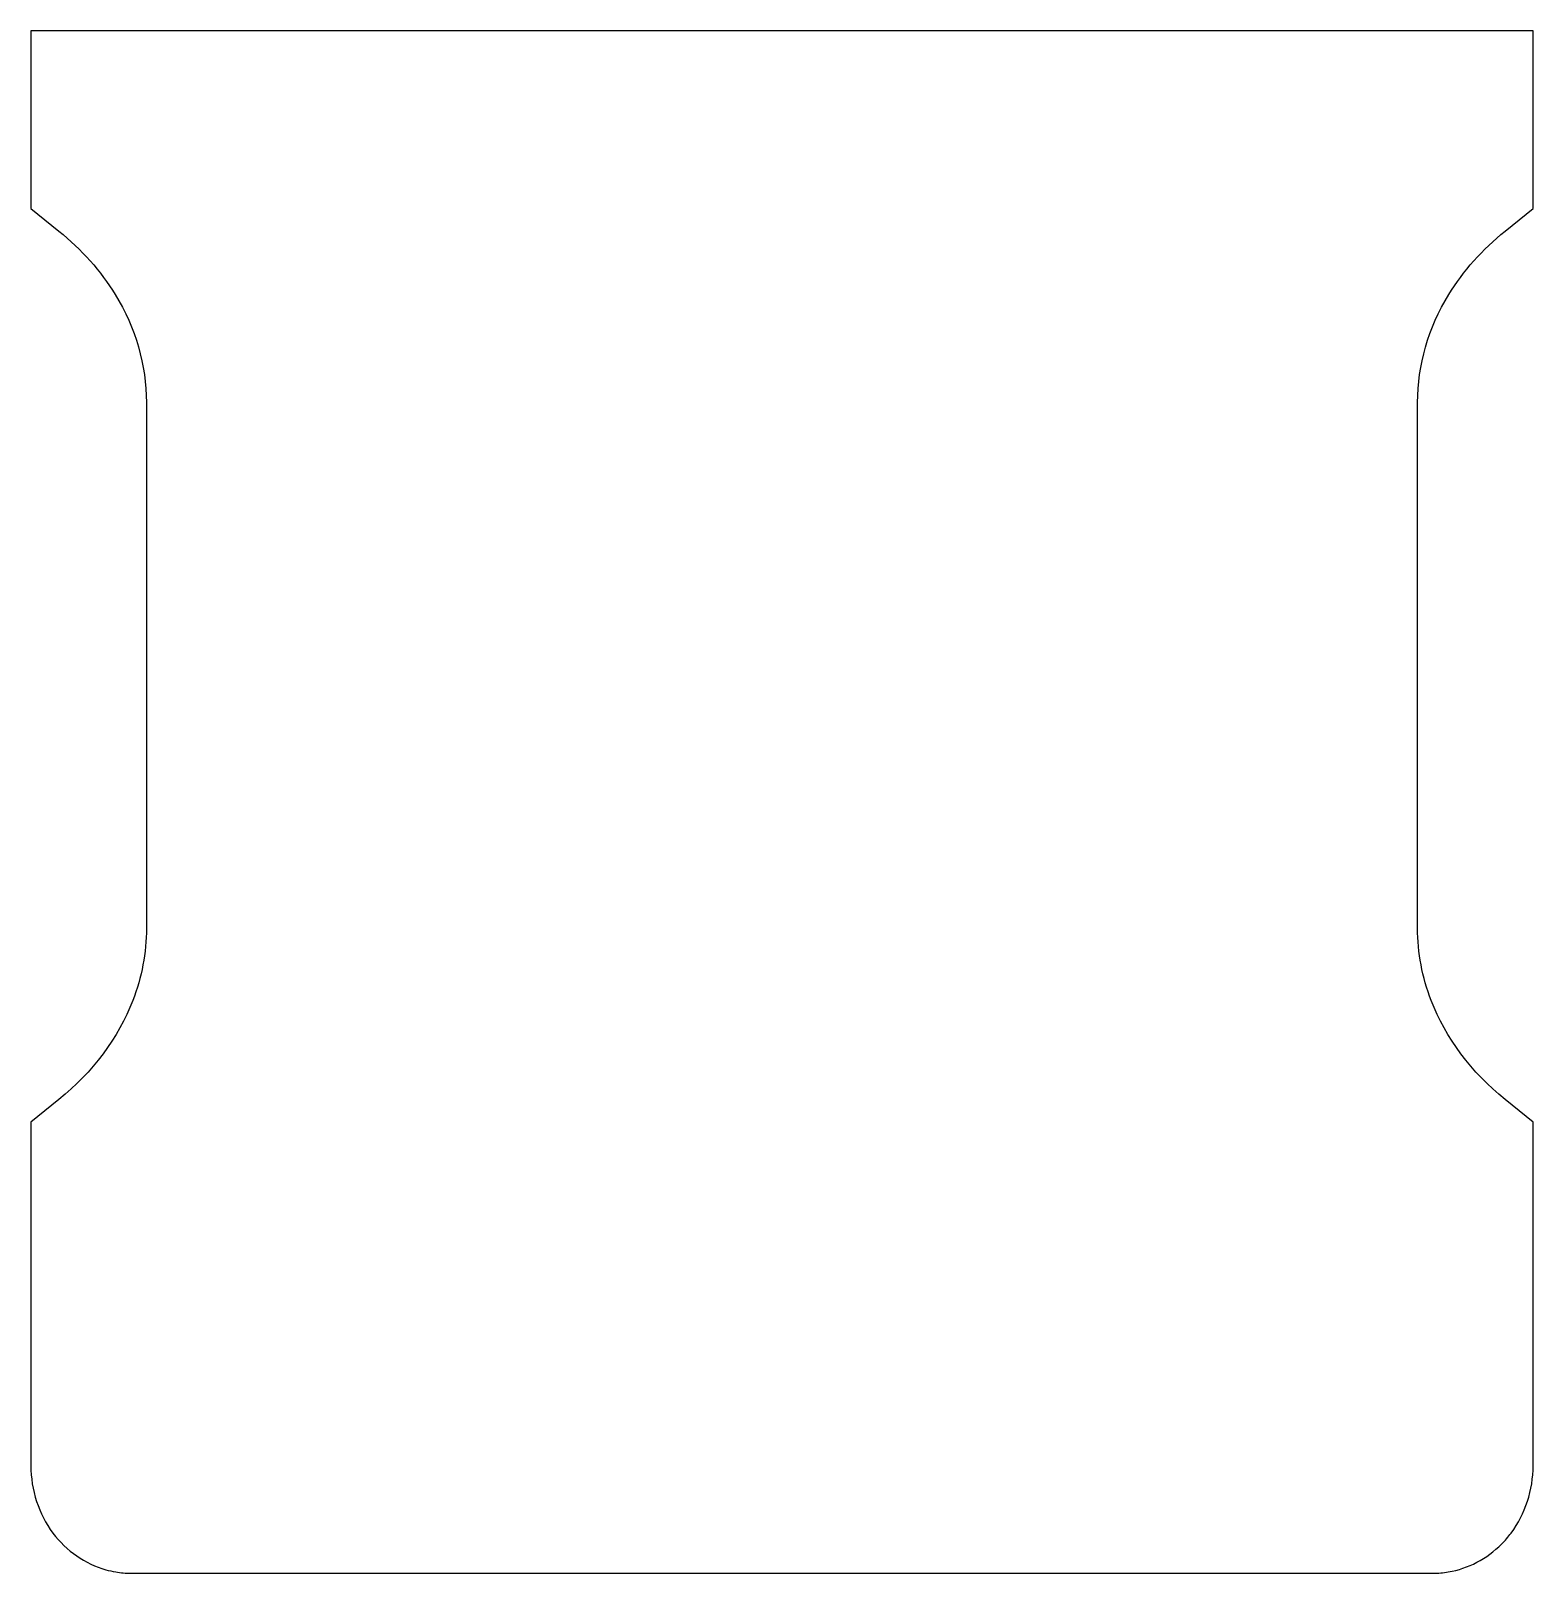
# Model space of a CAD drawing. Extents: x 196 to 400, y 317 to 526.
import ezdxf

# ---------------------------------------------------------------- set-up
doc = ezdxf.new("R2010")
doc.units = 0
doc.header["$MEASUREMENT"] = 0

# ---------------------------------------------------------------- blocks, each defined once
blk = doc.blocks.new('block 2')
at = {"color": 7, "lineweight": 25, "true_color": 0xffffff}
blk.add_lwpolyline([(200.29, 381.3), (196.5, 378.24)], dxfattribs=at)
blk = doc.blocks.new('block 3')
at = {"color": 7, "lineweight": 25, "true_color": 0xffffff}
blk.add_lwpolyline([(196.5, 378.24), (196.5, 331.82)], dxfattribs=at)
blk = doc.blocks.new('block 4')
at = {"color": 7, "lineweight": 25, "true_color": 0xffffff}
blk.add_open_spline([(196.5, 331.82), (196.5, 328.5), (197.57, 325.27), (199.48, 322.7), (201.31, 320.26), (203.84, 318.52), (206.62, 317.74), (207.07, 317.61), (207.52, 317.51), (207.97, 317.44), (208.64, 317.33), (209.32, 317.27), (210, 317.27)], degree=3, knots=[0, 0, 0, 0, 1, 1, 1, 2, 2, 2, 3, 3, 3, 4, 4, 4, 4], dxfattribs=at)
blk = doc.blocks.new('block 5')
at = {"color": 7, "lineweight": 25, "true_color": 0xffffff}
blk.add_lwpolyline([(210, 317.27), (386, 317.27)], dxfattribs=at)
blk = doc.blocks.new('block 6')
at = {"color": 7, "lineweight": 25, "true_color": 0xffffff}
blk.add_open_spline([(386, 317.27), (386.68, 317.27), (387.35, 317.33), (388.03, 317.44), (390.74, 317.88), (393.25, 319.21), (395.25, 321.22), (395.7, 321.68), (396.12, 322.17), (396.52, 322.7), (398.44, 325.28), (399.5, 328.5), (399.5, 331.82)], degree=3, knots=[0, 0, 0, 0, 1, 1, 1, 2, 2, 2, 3, 3, 3, 4, 4, 4, 4], dxfattribs=at)
blk = doc.blocks.new('block 7')
at = {"color": 7, "lineweight": 25, "true_color": 0xffffff}
blk.add_lwpolyline([(399.5, 331.82), (399.5, 378.24)], dxfattribs=at)
blk = doc.blocks.new('block 8')
at = {"color": 7, "lineweight": 25, "true_color": 0xffffff}
blk.add_lwpolyline([(399.5, 378.24), (395.71, 381.3)], dxfattribs=at)
blk = doc.blocks.new('block 9')
at = {"color": 7, "lineweight": 25, "true_color": 0xffffff}
blk.add_open_spline([(395.71, 381.3), (391.16, 384.96), (387.67, 389.6), (385.72, 394.67), (384.51, 397.81), (383.88, 401.14), (383.88, 404.45)], degree=3, knots=[0, 0, 0, 0, 1, 1, 1, 2, 2, 2, 2], dxfattribs=at)
blk = doc.blocks.new('block 10')
at = {"color": 7, "lineweight": 25, "true_color": 0xffffff}
blk.add_lwpolyline([(383.88, 404.45), (383.88, 475.49)], dxfattribs=at)
blk = doc.blocks.new('block 11')
at = {"color": 7, "lineweight": 25, "true_color": 0xffffff}
blk.add_open_spline([(383.88, 475.49), (383.88, 480.53), (385.36, 485.6), (388.09, 490.07), (390.05, 493.26), (392.64, 496.17), (395.71, 498.65)], degree=3, knots=[0, 0, 0, 0, 1, 1, 1, 2, 2, 2, 2], dxfattribs=at)
blk = doc.blocks.new('block 12')
at = {"color": 7, "lineweight": 25, "true_color": 0xffffff}
blk.add_lwpolyline([(395.71, 498.65), (399.5, 501.7)], dxfattribs=at)
blk = doc.blocks.new('block 13')
at = {"color": 7, "lineweight": 25, "true_color": 0xffffff}
blk.add_lwpolyline([(399.5, 501.7), (399.5, 525.73)], dxfattribs=at)
blk = doc.blocks.new('block 14')
at = {"color": 7, "lineweight": 25, "true_color": 0xffffff}
blk.add_lwpolyline([(399.5, 525.73), (196.5, 525.73)], dxfattribs=at)
blk = doc.blocks.new('block 15')
at = {"color": 7, "lineweight": 25, "true_color": 0xffffff}
blk.add_lwpolyline([(196.5, 525.73), (196.5, 501.7)], dxfattribs=at)
blk = doc.blocks.new('block 16')
at = {"color": 7, "lineweight": 25, "true_color": 0xffffff}
blk.add_lwpolyline([(196.5, 501.7), (200.29, 498.65)], dxfattribs=at)
blk = doc.blocks.new('block 17')
at = {"color": 7, "lineweight": 25, "true_color": 0xffffff}
blk.add_open_spline([(200.29, 498.65), (203.36, 496.17), (205.95, 493.26), (207.91, 490.07), (210.64, 485.61), (212.12, 480.53), (212.12, 475.49)], degree=3, knots=[0, 0, 0, 0, 1, 1, 1, 2, 2, 2, 2], dxfattribs=at)
blk = doc.blocks.new('block 18')
at = {"color": 7, "lineweight": 25, "true_color": 0xffffff}
blk.add_lwpolyline([(212.12, 475.49), (212.12, 404.45)], dxfattribs=at)
blk = doc.blocks.new('block 19')
at = {"color": 7, "lineweight": 25, "true_color": 0xffffff}
blk.add_open_spline([(212.12, 404.45), (212.12, 401.14), (211.49, 397.81), (210.28, 394.67), (208.33, 389.6), (204.84, 384.96), (200.29, 381.3)], degree=3, knots=[0, 0, 0, 0, 1, 1, 1, 2, 2, 2, 2], dxfattribs=at)

msp = doc.modelspace()

# ---------------------------------------------------------------- block references
for name in ['block 14', 'block 15', 'block 13', 'block 16', 'block 12', 'block 17', 'block 11', 'block 18', 'block 10', 'block 19', 'block 9', 'block 2', 'block 8', 'block 3', 'block 7', 'block 4', 'block 6', 'block 5']:
    msp.add_blockref(name, (0, 0))

doc.saveas('drawing.dxf')
